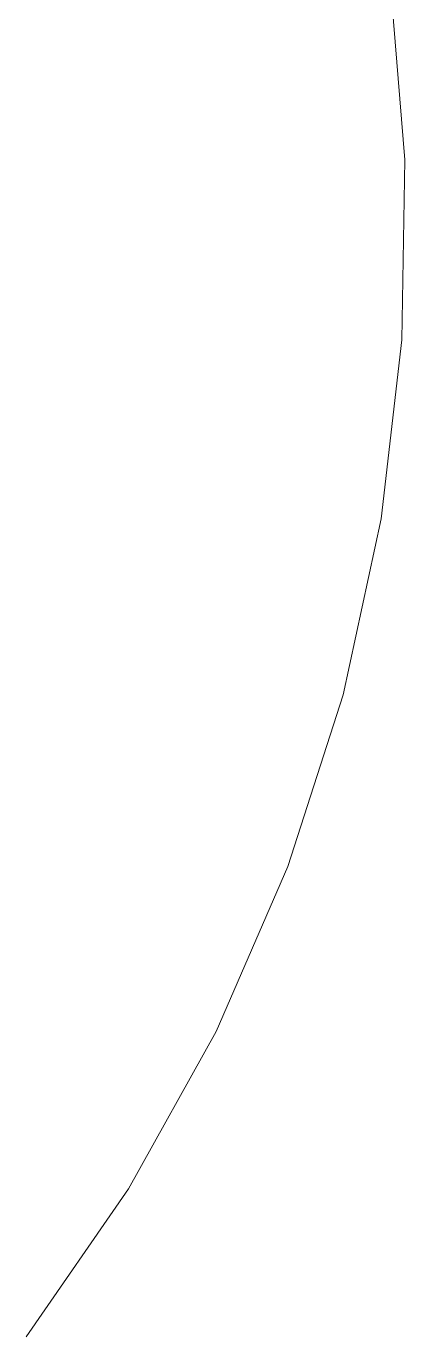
# Model space of a CAD drawing. Header units: centimetres. Extents: x -214 to 137, y -175 to 4.
# Drawn here: x 51.755 to 52.057, y -138.117 to -137.075 of the extents above; entities that cross this region are included whole.
import ezdxf

# ---------------------------------------------------------------- set-up
doc = ezdxf.new("R2010")
doc.units = ezdxf.units.CM
doc.header["$MEASUREMENT"] = 0
doc.layers.add('layer 1', color=7, linetype='Continuous')

msp = doc.modelspace()

# ---------------------------------------------------------------- linework, layer by layer
at = {"layer": 'layer 1', "color": 5, "lineweight": 9}
for points in [[(52.04513, -137.03899), (52.04513, -137.03899), (52.05679, -137.18205), (52.05679, -137.18205)], [(52.04513, -137.03899), (52.04513, -137.03899), (52.05679, -137.18205), (52.05679, -137.18205)], [(52.04513, -137.03899), (52.04513, -137.03899), (52.05679, -137.18205), (52.05679, -137.18205)], [(52.04513, -137.03899), (52.04513, -137.03899), (52.05679, -137.18205), (52.05679, -137.18205)], [(52.04513, -137.03899), (52.04513, -137.03899), (52.05679, -137.18205), (52.05679, -137.18205)], [(52.05679, -137.18205), (52.05679, -137.18205), (52.05436, -137.32556), (52.05436, -137.32556)], [(52.05679, -137.18205), (52.05679, -137.18205), (52.05436, -137.32556), (52.05436, -137.32556)], [(52.05679, -137.18205), (52.05679, -137.18205), (52.05436, -137.32556), (52.05436, -137.32556)], [(52.05679, -137.18205), (52.05679, -137.18205), (52.05436, -137.32556), (52.05436, -137.32556)], [(52.05679, -137.18205), (52.05679, -137.18205), (52.05436, -137.32556), (52.05436, -137.32556)], [(52.05436, -137.32556), (52.05436, -137.32556), (52.03788, -137.46813), (52.03788, -137.46813)], [(52.05436, -137.32556), (52.05436, -137.32556), (52.03788, -137.46813), (52.03788, -137.46813)], [(52.05436, -137.32556), (52.05436, -137.32556), (52.03788, -137.46813), (52.03788, -137.46813)], [(52.05436, -137.32556), (52.05436, -137.32556), (52.03788, -137.46813), (52.03788, -137.46813)], [(52.05436, -137.32556), (52.05436, -137.32556), (52.03788, -137.46813), (52.03788, -137.46813)], [(52.03788, -137.46813), (52.03788, -137.46813), (52.00751, -137.60841), (52.00751, -137.60841)], [(52.03788, -137.46813), (52.03788, -137.46813), (52.00751, -137.60841), (52.00751, -137.60841)], [(52.03788, -137.46813), (52.03788, -137.46813), (52.00751, -137.60841), (52.00751, -137.60841)], [(52.03788, -137.46813), (52.03788, -137.46813), (52.00751, -137.60841), (52.00751, -137.60841)], [(52.03788, -137.46813), (52.03788, -137.46813), (52.00751, -137.60841), (52.00751, -137.60841)], [(52.00751, -137.60841), (52.00751, -137.60841), (51.96353, -137.74503), (51.96353, -137.74503)], [(52.00751, -137.60841), (52.00751, -137.60841), (51.96353, -137.74503), (51.96353, -137.74503)], [(52.00751, -137.60841), (52.00751, -137.60841), (51.96353, -137.74503), (51.96353, -137.74503)], [(52.00751, -137.60841), (52.00751, -137.60841), (51.96353, -137.74503), (51.96353, -137.74503)], [(52.00751, -137.60841), (52.00751, -137.60841), (51.96353, -137.74503), (51.96353, -137.74503)], [(51.96353, -137.74503), (51.96353, -137.74503), (51.90636, -137.87669), (51.90636, -137.87669)], [(51.96353, -137.74503), (51.96353, -137.74503), (51.90636, -137.87669), (51.90636, -137.87669)], [(51.96353, -137.74503), (51.96353, -137.74503), (51.90636, -137.87669), (51.90636, -137.87669)], [(51.96353, -137.74503), (51.96353, -137.74503), (51.90636, -137.87669), (51.90636, -137.87669)], [(51.96353, -137.74503), (51.96353, -137.74503), (51.90636, -137.87669), (51.90636, -137.87669)], [(51.90636, -137.87669), (51.90636, -137.87669), (51.83658, -138.00211), (51.83658, -138.00211)], [(51.90636, -137.87669), (51.90636, -137.87669), (51.83658, -138.00211), (51.83658, -138.00211)], [(51.90636, -137.87669), (51.90636, -137.87669), (51.83658, -138.00211), (51.83658, -138.00211)], [(51.90636, -137.87669), (51.90636, -137.87669), (51.83658, -138.00211), (51.83658, -138.00211)], [(51.90636, -137.87669), (51.90636, -137.87669), (51.83658, -138.00211), (51.83658, -138.00211)], [(51.83658, -138.00211), (51.83658, -138.00211), (51.75483, -138.12008), (51.75483, -138.12008)], [(51.83658, -138.00211), (51.83658, -138.00211), (51.75483, -138.12008), (51.75483, -138.12008)], [(51.83658, -138.00211), (51.83658, -138.00211), (51.75483, -138.12008), (51.75483, -138.12008)], [(51.83658, -138.00211), (51.83658, -138.00211), (51.75483, -138.12008), (51.75483, -138.12008)], [(51.83658, -138.00211), (51.83658, -138.00211), (51.75483, -138.12008), (51.75483, -138.12008)]]:
    msp.add_open_spline(points, degree=3, dxfattribs=at)

doc.saveas('drawing.dxf')
